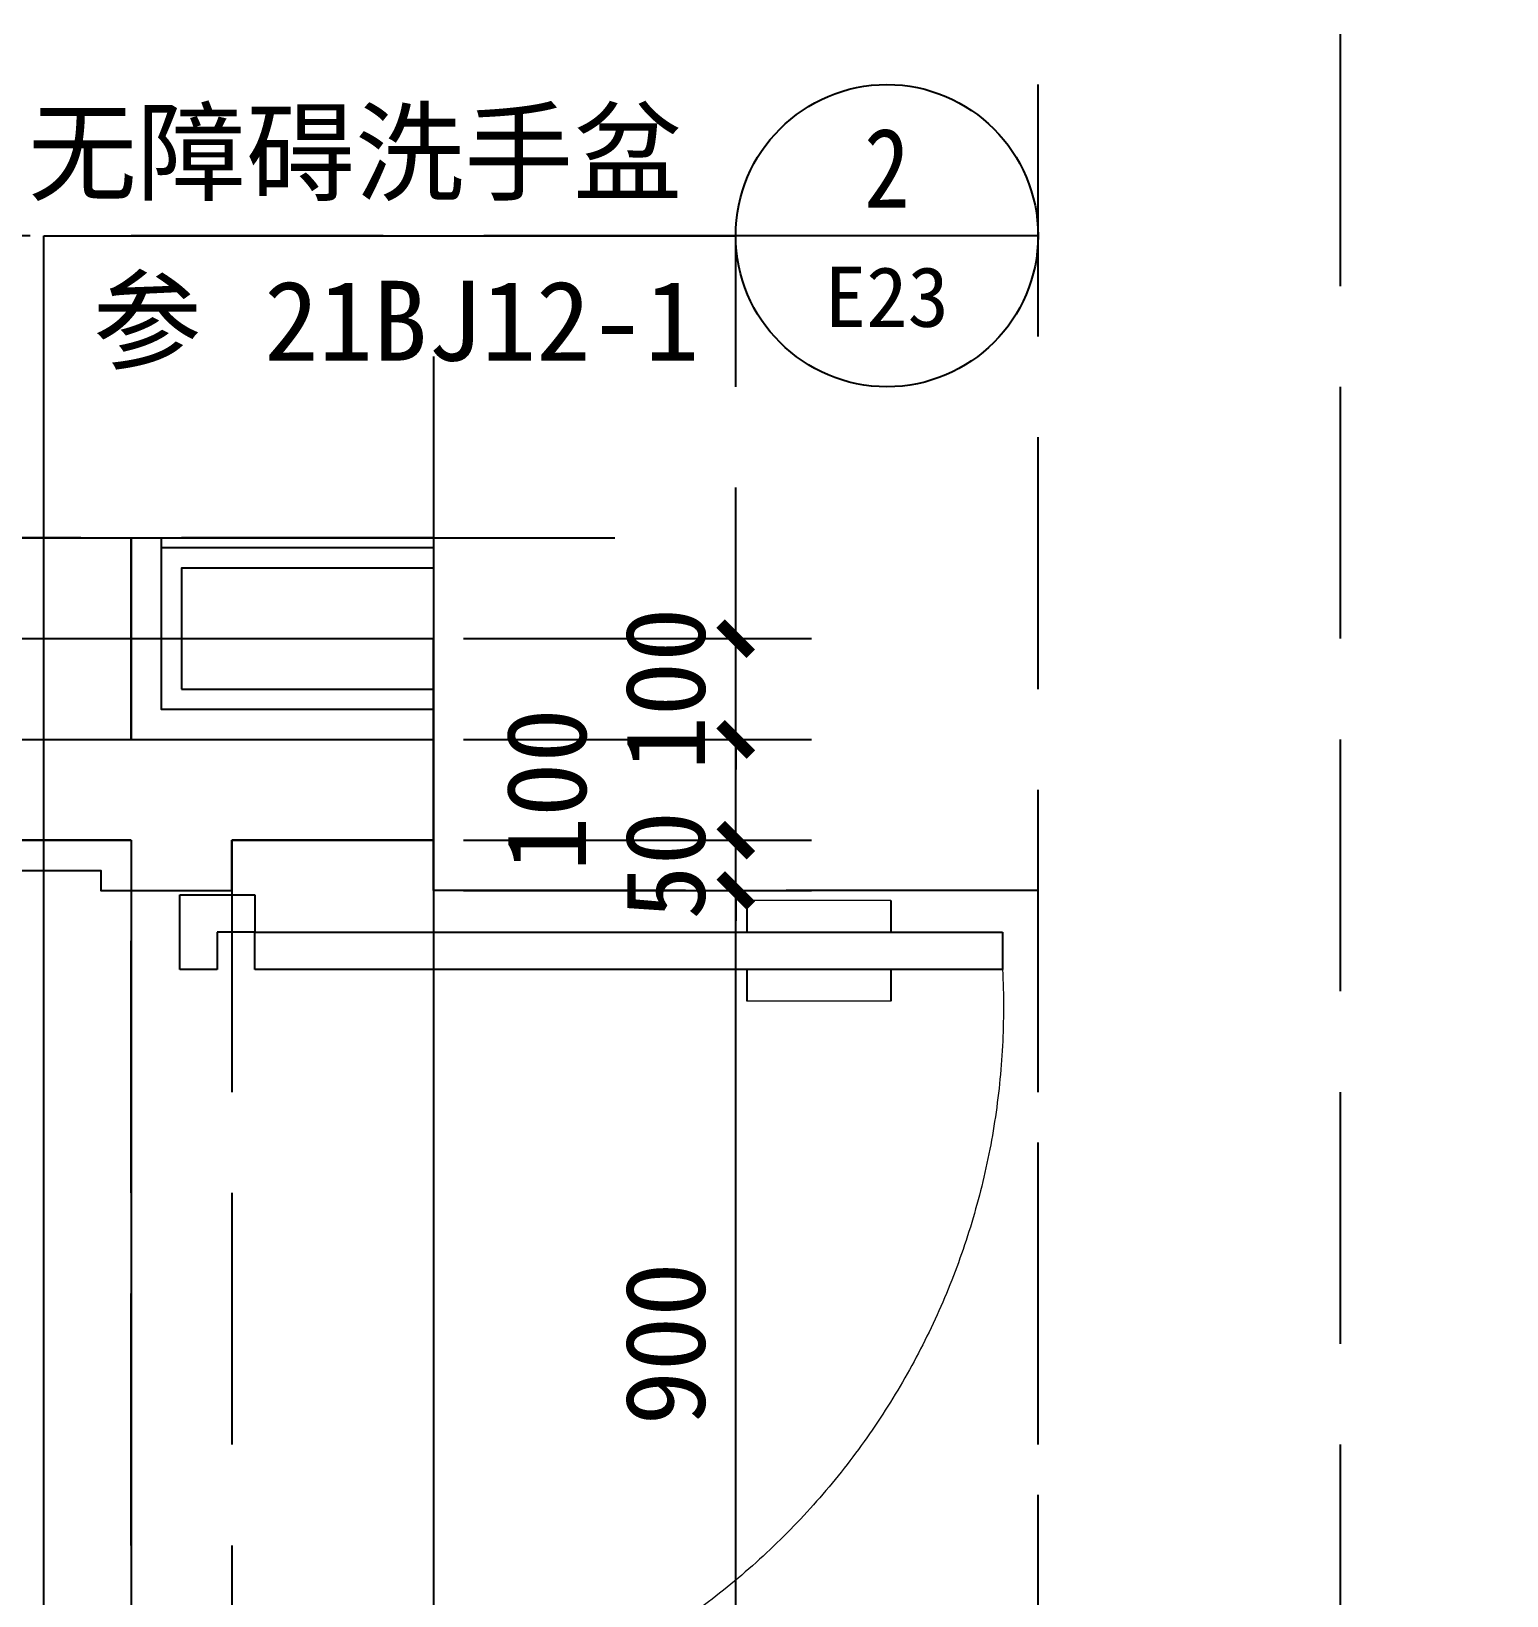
# Model space of a CAD drawing. Header units: millimetres. Extents: x -15 to 66915, y -15 to 18798.
# Drawn here: x 56982 to 58446, y 4972 to 6525 of the extents above; entities that cross this region are included whole.
import ezdxf
from ezdxf.enums import TextEntityAlignment as Align
from ezdxf.xclip import XClip

# ---------------------------------------------------------------- set-up
doc = ezdxf.new("R2010")
doc.units = ezdxf.units.MM
doc.header["$LTSCALE"] = 1000
doc.header["$XCLIPFRAME"] = 2
for name, pattern in [('3#-轴线$0$DOTE', [2.4200000000000004, 2, -0.2, 0.02, -0.2]), ('5#-轴线$0$DOTE', [2.4200000000000004, 2, -0.2, 0.02, -0.2]), ('DASH', [0.35, 0.25, -0.1])]:
    doc.linetypes.add(name, pattern=pattern)
doc.layers.get('Defpoints').update_dxf_attribs({"color": 4, "linetype": 'DASH'})
for name, color, linetype in [('125-WC-2x1.6+2.65x1.6$0$A-FLOR-SPCL', 225, 'Continuous'), ('125-WC-2x1.6+2.65x1.6$0$FF-FIXT', 31, 'Continuous'), ('125-WC-2x1.6+2.65x1.6$0$FF-洁具及配件', 31, 'Continuous'), ('125-墙体-无障碍$0$A-DOOR', 51, 'Continuous'), ('125-墙体-无障碍$0$A-FLOR-SPCL', 225, 'Continuous'), ('125-墙体-无障碍$0$A-WALL-BLOK', 131, 'Continuous'), ('3#-轴线$0$A-ANNO-DOTE', 10, '3#-轴线$0$DOTE'), ('5#-轴线$0$A-ANNO-DOTE', 10, '5#-轴线$0$DOTE'), ('厨卫大样-无障碍$0$A-ANNO-DIM-SYMB', 3, 'Continuous'), ('厨卫大样-无障碍$0$A-ANNO-IDEN', 3, 'Continuous'), ('厨卫大样-无障碍$0$A-ANNO-TEXT', 7, 'Continuous')]:
    doc.layers.add(name, color=color, linetype=linetype)
doc.styles.add('125-墙体-无障碍$0$单元-己庚辛$0$C_卫生间_1#$0$WC_4#$0$1F-2#core$0$1F-2#core$0$Standard', font='gbenor.shx', dxfattribs={"bigfont": 'gbcbig.shx'})
doc.styles.add('厨卫大样-无障碍$0$_TCH_DIM', font='')
doc.styles.add('厨卫大样-无障碍$0$_TCH_DIM_T3', font='')
doc.styles.add('厨卫大样-无障碍$0$_TCH_LABEL', font='')
doc.styles.get('厨卫大样-无障碍$0$_TCH_DIM').set_extended_font_data('SimSun')
doc.styles.get('厨卫大样-无障碍$0$_TCH_DIM_T3').set_extended_font_data('SimSun')
doc.styles.get('厨卫大样-无障碍$0$_TCH_LABEL').set_extended_font_data('SimSun')
doc.dimstyles.new('厨卫大样-无障碍$0$_TCH_ARCH&&30', dxfattribs={"dimtxt": 79.30379746835443, "dimasz": 30, "dimexe": 75, "dimexo": 90, "dimgap": 30, "dimtad": 1, "dimdec": 0, "dimzin": 0, "dimdsep": 46, "dimtxsty": '厨卫大样-无障碍$0$_TCH_DIM_T3', "dimblk": '厨卫大样-无障碍$0$_ArchTick', "dimcen": 0.09, "dimclrt": 7, "dimazin": 2, "dimtfac": 1, "dimtdec": 0, "dimtix": 1, "dimtmove": 2, "dimatfit": 3, "dimfxl": 100, "dimtolj": 1, "dimtzin": 0, "dimarcsym": 0})

# ---------------------------------------------------------------- blocks, each defined once
blk = doc.blocks.new('3#-轴线')
at = {"layer": '3#-轴线$0$A-ANNO-DOTE'}
for points in [[(-3000, -3200), (45757.34661860857, -3199.999999999971)], [(-3000, -4800), (45757.34661860857, -4799.999999999971)]]:
    blk.add_lwpolyline(points, dxfattribs=at)
blk = doc.blocks.new('3#~5#楼$0$bghtrb')
blk.add_blockref('3#-轴线', (-21700, 0))
blk = doc.blocks.new('3#~5#楼')
ref = blk.add_blockref('3#~5#楼$0$bghtrb', (50041.09149537337, 9822.229874614264), dxfattribs=dict(xscale=-1))
XClip(ref).set_block_clipping_path([(-1199.9999999999927, -7199.999999999998), (3050, -2800)])
ref = blk.add_blockref('3#~5#楼$0$bghtrb', (60530.31511940414, 9622.229874614264), dxfattribs=dict(xscale=-1))
XClip(ref).set_block_clipping_path([(16250, -7000), (20600, -2800)])
blk = doc.blocks.new('125-墙体-无障碍$0$125-WZA')
at = {"layer": '125-墙体-无障碍$0$A-FLOR-SPCL'}
blk.add_lwpolyline([(2200, -5949.999999999753), (2169.999609332022, -5949.999999999753), (2169.999609332022, -7770.000000000131), (129.9999309190607, -7770.000000000131), (129.9999309190607, -5029.999999999935), (2169.999609332022, -5029.999999999935), (2169.999609332022, -5049.999999999753), (2200, -5049.999999999753)], dxfattribs=at)
at = {"layer": '125-墙体-无障碍$0$A-FLOR-SPCL', "style": '125-墙体-无障碍$0$单元-己庚辛$0$C_卫生间_1#$0$WC_4#$0$1F-2#core$0$1F-2#core$0$Standard', "width": 0.8, "flags": 9}
for tag, p in [('XSIZE', (2170.284814871251, -6319.846640572869, -0.0001910368608461027)), ('YSIZE', (2170.284814871251, -6319.870400572865, -0.0001910368608461027))]:
    blk.add_attdef(tag, p, '', height=0.3563999999314547, rotation=90, dxfattribs=at)
blk = doc.blocks.new('125-WC-2x1.6+2.65x1.6$0$A$C569A68CE')
at = {"layer": '125-WC-2x1.6+2.65x1.6$0$A-FLOR-SPCL'}
for p, q in [((-17.18311029067263, -195.2410012808396), (-16.10071796295233, -195.2410012808396)), ((14.02850184869021, -195.2410012808396), (15.11089318466838, -195.2410012808396))]:
    blk.add_line(p, q, dxfattribs=at)
for points in [[(20.60178870195523, 14.29259878385346), (16.62057796493173, 19.49879744008649), (11.4143793086987, 23.48000817710999), (5.395405288203619, 25.92840438883286), (-1.036104277707636, 26.84719146962743), (-7.467613843735307, 25.92840438883286), (-13.48658786423039, 23.48000817710999), (-18.69278652046341, 19.49879743997008), (-22.67399725748692, 14.29259878385346), (-25.12239346920978, 8.2736247634748), (-26.04118055000436, 1.842115197447129), (-25.12239346909337, -4.589394368696958), (-22.67399725748692, -10.60836838919204), (-18.692786520347, -15.81456704542506), (-13.4865878643468, -19.79577778233215), (-7.552502534235828, -22.20964300131891), (-6.708781380322762, -22.67837697581854), (-5.989671511226334, -23.21770937752444), (-5.36823367793113, -24.0167008775752), (-5.036104277707636, -24.76399202784523), (-5.036104277707636, -25.65788480266929), (-5.036104277707636, -76.18282261316199), (-4.927141166757792, -77.27245372277685), (-4.57324111298658, -78.21618719957769), (-3.880013169255108, -79.0249531341251), (-2.978770320070907, -79.70088527072221), (-2.053287241025828, -80.0479414255824), (-1.036104277591221, -80.16096175473649), (-0.01892131450586021, -80.04794142546598), (0.9065617647720501, -79.70088527072221), (1.807804613839835, -79.02495313400868), (2.501032557454892, -78.21618719957769), (2.85493261134252, -77.27245372277685), (2.963895722292364, -76.18282261316199), (2.963895722292364, -25.65788480266929), (2.963895722292364, -24.76399202784523), (3.296025122399442, -24.01670087745879), (3.917462955694646, -23.21770937752444), (4.636572824674658, -22.67837697581854), (5.480293978587724, -22.20964300143532), (11.41437930893153, -19.79577778233215), (16.62057796493173, -15.81456704519223), (20.60178870195523, -10.60836838919204), (23.05018491367809, -4.589394368580543), (23.96897199458908, 1.842115197330713), (23.05018491367809, 8.2736247634748)], [(20.1638957222458, 14.04211519728415), (16.26389572222251, 19.14211519737728), (11.1638957222458, 23.04211519740056), (5.263895722106099, 25.44211519742385), (-1.036104277707636, 26.34211519733071), (-7.336104277637787, 25.44211519742385), (-13.23610427777749, 23.04211519740056), (-18.33610427787062, 19.14211519737728), (-22.23610427777749, 14.04211519740056), (-24.63610427768435, 8.14211519737728), (-25.53610427770764, 1.842115197447129), (-24.63610427768435, -4.457884802599438), (-22.23610427777749, -10.35788480273914), (-18.3361042777542, -15.45788480271585), (-13.23610427777749, -19.35788480262272), (-7.336104277754202, -21.75788480252959), (-6.436104277730919, -22.25788480276242), (-5.636104277800769, -22.85788480262272), (-4.936104277730919, -23.757884802646), (-4.536104277707636, -24.65788480266929), (-4.536104277707636, -25.65788480266929), (-4.536104277707636, -76.15788480266929), (-4.436104277730919, -77.15788480266929), (-4.136104277800769, -77.95788480259944), (-3.536104277824052, -78.65788480266929), (-2.73610427766107, -79.257884802646), (-1.936104277847335, -79.55788480269257), (-1.036104277591221, -79.65788480255287), (-0.1361042776843533, -79.55788480257615), (0.6638957222457975, -79.25788480252959), (1.463895722408779, -78.65788480255287), (2.063895722269081, -77.95788480259944), (2.363895722199231, -77.15788480266929), (2.463895722292364, -76.15788480266929), (2.463895722292364, -25.65788480266929), (2.463895722292364, -24.65788480266929), (2.863895722199231, -23.757884802646), (3.563895722269081, -22.85788480262272), (4.363895722082816, -22.25788480276242), (5.263895722222514, -21.75788480276242), (11.16389572247863, -19.35788480262272), (16.26389572233893, -15.45788480259944), (20.1638957222458, -10.35788480273914), (22.56389572226908, -4.457884802599438), (23.46389572229236, 1.842115197330713), (22.56389572226908, 8.142115197493695)], [(15.96389572229236, -16.31673581909854), (14.96389572229236, -17.08144170138985), (14.96389572229236, -190.1578848026693), (14.41869572224095, -194.2989848026773), (12.82029572222382, -198.1578848025529), (10.27759572223295, -201.471594802686), (6.963895722292364, -204.0142948026769), (3.104995722300373, -205.6126948025776), (-1.036104277824052, -206.1578848026693), (-5.177204277482815, -205.612694802694), (-9.036104277824052, -204.0142948026769), (-12.34980427776463, -201.471594802686), (-14.89250427763909, -198.1578848025529), (-16.49091427773237, -194.2989848026773), (-17.03610427770764, -190.1578848025529), (-17.03610427770764, -17.08144170150626), (-18.03610427770764, -16.31673581921495), (-18.03610427770764, -190.2234287234023), (-17.46517484355718, -194.5600377588999), (-15.7660024598008, -198.662199476501), (-13.06301309110131, -202.1848025764339), (-9.540418744436465, -204.8877933858894), (-5.438256118213758, -206.5869555153186), (-1.036104277707636, -207.1665138843236), (3.366047562798485, -206.5869555152021), (7.468210188555531, -204.8877933860058), (10.99080453545321, -202.1848025764339), (13.69379458925687, -198.6621985840611), (15.39295597281307, -194.5600377590163), (15.96389572229236, -190.2234299153788)], [(14.96389572229236, -17.08144170138985), (11.41437930893153, -19.79577778233215), (5.480293978354894, -22.20964300166816), (4.636572824674658, -22.67837697581854), (3.917462955694646, -23.21770937752444), (3.296025122399442, -24.01670087745879), (2.963895722292364, -24.76399202796165), (2.963895722292364, -25.65788480266929), (2.963895722292364, -76.18282261316199), (2.794836375745945, -77.87341607839335), (1.807804613839835, -79.0249531341251), (0.5242970144608989, -79.98758383339737), (-1.588289315346628, -80.22231564787216), (-2.978770320187323, -79.70088527072221), (-3.880013169255108, -79.0249531341251), (-4.867044931277633, -77.87341607816052), (-5.036104277707636, -76.1828226132784), (-5.036104277707636, -25.65788480266929), (-5.036104277707636, -24.76399202784523), (-5.36823367793113, -24.0167008775752), (-5.989671511226334, -23.21770937752444), (-6.708781380555592, -22.67837697570212), (-7.552502534119412, -22.20964300143532), (-13.48658786411397, -19.79577778244857), (-17.03610427770764, -17.08144170150626), (-17.03610427770764, -190.1578848025529), (-16.49091427773237, -194.2989848026773), (-14.89250427775551, -198.1578848025529), (-12.34980427788105, -201.4715948025696), (-9.036104277940467, -204.0142948025605), (-5.177204277482815, -205.612694802694), (-1.036104277591221, -206.1578848026693), (3.104995722183958, -205.6126948025776), (6.963895722175948, -204.0142948026769), (10.27759572223295, -201.471594802686), (12.82029572222382, -198.1578848025529), (14.41869572224095, -194.2989848026773), (14.96389572229236, -190.1578848026693)]]:
    blk.add_lwpolyline(points, close=True, dxfattribs=at)
blk.add_lwpolyline([(-13.53510427777655, -71.52623002824839), (-13.52610427781474, -71.34923002822325), (-13.4971042778343, -71.1732300282456), (-13.44910427776631, -70.99723002826795), (-13.38210427784361, -70.82223002822138), (-13.29510427778587, -70.64823002822232), (-13.19010427780449, -70.47523002827074), (-13.06610427785199, -70.30423002829775), (-12.92410427785944, -70.13523002830334), (-12.76310427777935, -69.96823002828751), (-12.58410427777562, -69.80423002829775), (-12.17310427781194, -69.48323002830148), (-11.69310427783057, -69.1742300282931), (-11.14810427778866, -68.88123002822977), (-10.54110427782871, -68.60323002829682), (-9.874104277812876, -68.34423002821859), (-9.154104277840815, -68.1042300282279), (-7.567104277783073, -67.68923002819065), (-5.819104277878068, -67.36823002819438), (-3.954104277770966, -67.1502300282009), (-2.016104277805425, -67.04023002821486), (-0.05510427779518068, -67.04023002821486), (1.88289572217036, -67.1502300282009), (3.747895722161047, -67.36823002819438), (5.495895722182468, -67.68923002819065), (7.082895722123794, -68.1042300282279), (7.80289572221227, -68.34423002821859), (8.469895722228102, -68.60323002829682), (9.076895722188056, -68.88123002822977), (9.622895722161047, -69.1742300282931), (10.10189572221134, -69.48323002830148), (10.51289572217502, -69.80423002829775), (10.69189572217874, -69.96823002828751), (10.85289572214242, -70.13523002830334), (10.99489572213497, -70.30423002829775), (11.11889572220389, -70.47523002827074), (11.22389572218526, -70.64823002822232), (11.31089572212659, -70.82223002822138), (11.3778957221657, -70.99723002826795), (11.42589572223369, -71.1732300282456), (11.45489572221413, -71.34923002822325), (11.46489572222345, -71.52623002824839), (11.45489572221413, -71.70223002822604), (11.42589572223369, -71.87923002825119), (11.3778957221657, -72.05523002822883), (11.31089572212659, -72.2302300282754), (11.22389572218526, -72.40423002827447), (11.11889572220389, -72.57623002829496), (10.99489572213497, -72.74723002826795), (10.85289572214242, -72.91623002826236), (10.69189572217874, -73.0832300282782), (10.51289572217502, -73.24823002819903), (10.10189572221134, -73.5692300281953), (9.622895722161047, -73.8772300282726), (9.076895722188056, -74.17123002826702), (8.469895722228102, -74.44823002826888), (7.80289572221227, -74.7082300282782), (7.082895722123794, -74.94723002822138), (5.495895722182468, -75.36323002830613), (3.747895722161047, -75.68323002825491), (1.88289572217036, -75.90123002824839), (-0.05510427779518068, -76.01223002828192), (-2.016104277805425, -76.01223002828192), (-3.954104277770966, -75.90123002824839), (-5.819104277878068, -75.68323002825491), (-7.567104277783073, -75.36323002830613), (-9.154104277840815, -74.94723002822138), (-9.874104277812876, -74.7082300282782), (-10.54110427782871, -74.44823002826888), (-11.14810427778866, -74.17123002826702), (-11.69310427783057, -73.8772300282726), (-12.17310427781194, -73.5692300281953), (-12.58410427777562, -73.24823002819903), (-12.76310427777935, -73.0832300282782), (-12.92410427785944, -72.91623002826236), (-13.06610427785199, -72.74723002826795), (-13.19010427780449, -72.57623002829496), (-13.29510427778587, -72.40423002827447), (-13.38210427784361, -72.2302300282754), (-13.44910427776631, -72.05523002822883), (-13.4971042778343, -71.87923002825119), (-13.52610427781474, -71.70223002822604), (-13.53510427777655, -71.52623002824839)], dxfattribs=at)
blk = doc.blocks.new('125-WC-2x1.6+2.65x1.6$0$A$C05716B03')
at = {"layer": '125-WC-2x1.6+2.65x1.6$0$A-FLOR-SPCL'}
for points in [[(-99.99937008204142, 399.9999510969501), (499.9998061575534, 399.9999510969574), (499.9998061575534, -4.890304990112782e-05), (-99.99937008204142, -4.890304990112782e-05)], [(474.9998061575498, 24.9999510969501), (-74.99937008204506, 24.99995109695737), (-74.99937008204506, 374.9999510969574), (474.9998061575498, 374.9999510969501)]]:
    blk.add_lwpolyline(points, close=True, dxfattribs=at)
for radius in [35.99999999999999, 23]:
    blk.add_circle((200.0002180377523, 192.2103932353202), radius, dxfattribs=at)
blk = doc.blocks.new('125-WC-2x1.6+2.65x1.6$0$A$C4A066A6E')
at = {"layer": '125-WC-2x1.6+2.65x1.6$0$FF-FIXT', "color": 8}
blk.add_blockref('125-WC-2x1.6+2.65x1.6$0$A$C569A68CE', (6.984919309616089e-10, 456.4875890205149), dxfattribs=at)
at = {"layer": '125-WC-2x1.6+2.65x1.6$0$FF-洁具及配件', "color": 8, "ltscale": 0.01, "xscale": -1}
blk.add_blockref('125-WC-2x1.6+2.65x1.6$0$A$C05716B03', (200.0002180377487, 4.890304990112782e-05), dxfattribs=at)
blk = doc.blocks.new('125-WC-2x1.6+2.65x1.6')
at = {"layer": '125-WC-2x1.6+2.65x1.6$0$A-FLOR-SPCL'}
blk.add_line((3320, -970), (2129.999373392318, -970), dxfattribs=at)
blk.add_lwpolyline([(2100, -950), (2130, -950), (2130, -1570), (3320, -1570), (3320, -970), (3450, -970), (3450, -1000.437003670457)], dxfattribs=at)
for points in [[(2130, -1570), (3320, -1570), (3320, -1410), (2130, -1410)], [(2150, -1550), (3300, -1550), (3300, -1430), (2150, -1430)]]:
    blk.add_lwpolyline(points, close=True, dxfattribs=at)
at = {"layer": '125-WC-2x1.6+2.65x1.6$0$A-FLOR-SPCL', "rotation": 180}
blk.add_blockref('125-WC-2x1.6+2.65x1.6$0$A$C4A066A6E', (2723.963895722991, -1086.665219509858), dxfattribs=at)
blk = doc.blocks.new('125-墙体-无障碍$0$$DorLib2D$00000009')
for p, q in [((0.4128784780300046, 0.9052619659617922), (0.4128784780300046, 0.08070055595349494)), ((0.4541065485304194, 0.9052619659617922), (0.4128784780300046, 0.9052619659617922)), ((0.4541065485304194, 0.08070055595349494), (0.4541065485304194, 0.9052619659617922)), ((0.4128784780300046, 0.7821568824082695), (0.3780038555081039, 0.7821568824082694)), ((0.4889811710523202, 0.7821568824082694), (0.4541065485304194, 0.7821568824082695)), ((0.4128784780300046, 0.6235084014994399), (0.3780038555081039, 0.6235084014994398)), ((0.4889811710523202, 0.6235084014994398), (0.4541065485304194, 0.6235084014994399)), ((-0.4941390729791224, 0.08070055595349494), (-0.4529110024787076, 0.08070055595349494)), ((-0.4941390729791224, -0.001755585047334795), (-0.4941390729791224, 0.08070055595349494)), ((-0.4529110024787076, 0.08070055595349494), (-0.4529110024787076, 0.03947248545308008)), ((0.4128784780300046, 0.08070055595349494), (0.4541065485304194, 0.08070055595349494)), ((0.4953346190308343, 0.08070055595349494), (0.4541065485304194, 0.08070055595349494)), ((0.4541065485304194, 0.08070055595349494), (0.4541065485304194, 0.03947248545308008)), ((0.4953346190308343, -0.001755585047334795), (0.4953346190308343, 0.08070055595349494)), ((-0.4529110024787076, 0.03947248545308008), (-0.4116829319782927, 0.03947248545308008)), ((-0.4116829319782927, 0.03947248545308008), (-0.4116829319782927, -0.001755585047334795)), ((0.4541065485304194, 0.03947248545308008), (0.4128784780300046, 0.03947248545308008)), ((0.4128784780300046, 0.03947248545308008), (0.4128784780300046, -0.001755585047334795)), ((-0.4941390729791224, -0.001755585047334795), (-0.4941390729791224, -0.001755585047334795)), ((-0.4116829319782927, -0.001755585047334795), (-0.4941390729791224, -0.001755585047334795)), ((0.4128784780300046, -0.001755585047334795), (0.4953346190308343, -0.001755585047334795)), ((0.4953346190308343, -0.001755585047334795), (0.4953346190308343, -0.001755585047334795))]:
    blk.add_line(p, q)
at = {"lineweight": 13}
for p, q in [((0.3780038555081039, 0.7821568824082694), (0.3780038555081039, 0.6235084014994398)), ((0.4889811710523202, 0.7821568824082694), (0.4889811710523202, 0.6235084014994398))]:
    blk.add_line(p, q, dxfattribs=at)
blk.add_arc((0.3716497624938499, 0.08173193500353383), 0.8245614100082972, 87.13397114007623, 180.0716668053313, dxfattribs=at)
blk = doc.blocks.new('125-墙体-无障碍')
at = {"layer": '125-墙体-无障碍$0$A-DOOR'}
blk.add_line((2200, -5049.999999999753), (2200, -5949.999999999753), dxfattribs=at)
at = {"layer": '125-墙体-无障碍$0$A-WALL-BLOK'}
for p, q in [((2200, -4900), (2200, -4250)), ((2200, -4900), (2250, -4900)), ((2250, -4900), (3450, -4900)), ((100, -5000.000000000031), (2150.000000000001, -5000)), ((2150, -5000), (2200, -5000)), ((2200, -5000), (2200, -5049.999999999753)), ((2300, -5049.999999999754), (2300, -5000.000000000001)), ((2300, -5000.000000000001), (3550, -5000)), ((2200, -5049.999999999753), (2300, -5049.999999999754))]:
    blk.add_line(p, q, dxfattribs=at)
at = {"layer": 'Defpoints'}
for points in [[(3550.000000000029, -11000), (10350, -11000), (10350, -7350), (8999.999999975174, -7350.062107065103), (9000.00000000003, -6450), (4150.000000000029, -6449.999999999996), (4149.999999999971, -3675), (6500.000000000044, -3675), (6499.999999999956, -5375.00063417375), (7650.000000000116, -5374.99936582625), (7650.000000000058, -3300), (3300.000000000073, -3300), (3300.000000000073, -100), (99.99999999992724, -100.0000000000036), (100.0036948322522, -3099.999782204632), (99.99993091906072, -4900.000000000029), (3550, -4900.000000000029)], [(2199.999999999633, -4900.000000003965), (3449.999999999633, -4900.000000003965), (3449.999999999633, -3300.000000003965), (2199.999999999633, -3300.000000003965)], [(100, -7800.000000000135), (2200, -7800.000000000135), (2200, -4999.999999999989), (100, -4999.999999999989)], [(2300.000000000051, -6700.000000000098), (3349.999999999905, -6700.000000000095), (3349.999999999985, -6450.000000000007), (3550.000000000022, -6450), (3549.999999999971, -5000.000000000004), (2300.000000000051, -5000.000000000004)]]:
    blk.add_lwpolyline(points, close=True, dxfattribs=at)
blk.add_blockref('125-墙体-无障碍$0$125-WZA', (0, 0))
ref = blk.add_blockref('125-WC-2x1.6+2.65x1.6', (100, -3300))
XClip(ref).set_block_clipping_path([(0, -1600), (3349.999999999971, 0)])
at = {"layer": '125-墙体-无障碍$0$A-DOOR', "xscale": -900, "yscale": 900, "zscale": 100, "rotation": 270}
blk.add_blockref('125-墙体-无障碍$0$$DorLib2D$00000009', (2250, -5499.999999999753), dxfattribs=at)
blk = doc.blocks.new('5#-轴线')
at = {"layer": '5#-轴线$0$A-ANNO-DOTE'}
blk.add_lwpolyline([(-6700, -4800), (24100, -4800)], dxfattribs=at)
blk = doc.blocks.new('厨卫大样-无障碍$0$_ArchTick')
at = {"color": 0, "linetype": 'ByBlock', "const_width": 0.4}
blk.add_lwpolyline([(-0.5, -0.5), (0.5, 0.5)], dxfattribs=at)
blk = doc.blocks.new('*D1299')
at = {"layer": 'Defpoints', "color": 0, "transparency": 16777216}
for p in [(57321.09149537339, 5672.229874614649), (57681.09149537339, 5672.229874614649), (57321.09149537339, 4772.229874614648)]:
    blk.add_point(p, dxfattribs=at)
at = {"layer": '厨卫大样-无障碍$0$A-ANNO-IDEN', "color": 0, "lineweight": -2, "transparency": 16777216}
for p, q in [((57411.09149537339, 5672.229874614649), (57756.09149537339, 5672.229874614649)), ((57681.09149537339, 4772.229874614648), (57681.09149537339, 5672.229874614649)), ((57411.09149537339, 4772.229874614648), (57756.09149537339, 4772.229874614648))]:
    blk.add_line(p, q, dxfattribs=at)
at = {"layer": '厨卫大样-无障碍$0$A-ANNO-IDEN', "color": 0, "lineweight": -2, "transparency": 16777216, "xscale": 30, "yscale": 30, "zscale": 30}
for p, rotation in [((57681.09149537339, 5672.229874614649), 90), ((57681.09149537339, 4772.229874614648), 270)]:
    blk.add_blockref('厨卫大样-无障碍$0$_ArchTick', p, dxfattribs=dict(at, rotation=rotation))
at = {"layer": '厨卫大样-无障碍$0$A-ANNO-IDEN', "color": 7, "transparency": 16777216, "insert": (57611.4395966392, 5222.229874614632), "char_height": 79.30379746835443, "attachment_point": 5, "rotation": 90, "style": '厨卫大样-无障碍$0$_TCH_DIM_T3'}
blk.add_mtext('\\A1;900', dxfattribs=at)
blk = doc.blocks.new('*D1300')
at = {"layer": 'Defpoints', "color": 0, "transparency": 16777216}
for p in [(57321.09149537339, 5722.229874614368), (57681.09149537339, 5722.229874614368), (57321.09149537339, 5672.229874614649)]:
    blk.add_point(p, dxfattribs=at)
at = {"layer": '厨卫大样-无障碍$0$A-ANNO-IDEN', "color": 0, "lineweight": -2, "transparency": 16777216}
for p, q in [((57681.09149537339, 5722.229874614368), (57681.09149537339, 5752.229874614368)), ((57411.09149537339, 5722.229874614368), (57756.09149537339, 5722.229874614368)), ((57681.09149537339, 5672.229874614649), (57681.09149537339, 5722.229874614368)), ((57411.09149537339, 5672.229874614649), (57756.09149537339, 5672.229874614649)), ((57681.09149537339, 5672.229874614649), (57681.09149537339, 5642.229874614649))]:
    blk.add_line(p, q, dxfattribs=at)
at = {"layer": '厨卫大样-无障碍$0$A-ANNO-IDEN', "color": 0, "lineweight": -2, "transparency": 16777216, "xscale": 30, "yscale": 30, "zscale": 30}
for p, rotation in [((57681.09149537339, 5722.229874614368), 270), ((57681.09149537339, 5672.229874614649), 90)]:
    blk.add_blockref('厨卫大样-无障碍$0$_ArchTick', p, dxfattribs=dict(at, rotation=rotation))
at = {"layer": '厨卫大样-无障碍$0$A-ANNO-IDEN', "color": 7, "transparency": 16777216, "insert": (57611.4395966392, 5697.229874614492), "char_height": 79.30379746835443, "attachment_point": 5, "rotation": 90, "style": '厨卫大样-无障碍$0$_TCH_DIM_T3'}
blk.add_mtext('\\A1;50', dxfattribs=at)
blk = doc.blocks.new('*D1301')
at = {"layer": 'Defpoints', "color": 0, "transparency": 16777216}
for p in [(57321.09149537339, 5822.229874614372), (57681.09149537339, 5822.229874614372), (57321.09149537339, 5722.229874614368)]:
    blk.add_point(p, dxfattribs=at)
at = {"layer": '厨卫大样-无障碍$0$A-ANNO-IDEN', "color": 0, "lineweight": -2, "transparency": 16777216}
for p, q in [((57411.09149537339, 5822.229874614372), (57756.09149537339, 5822.229874614372)), ((57681.09149537339, 5722.229874614368), (57681.09149537339, 5822.229874614372)), ((57411.09149537339, 5722.229874614368), (57756.09149537339, 5722.229874614368))]:
    blk.add_line(p, q, dxfattribs=at)
at = {"layer": '厨卫大样-无障碍$0$A-ANNO-IDEN', "color": 0, "lineweight": -2, "transparency": 16777216, "xscale": 30, "yscale": 30, "zscale": 30}
for p, rotation in [((57681.09149537339, 5822.229874614372), 90), ((57681.09149537339, 5722.229874614368), 270)]:
    blk.add_blockref('厨卫大样-无障碍$0$_ArchTick', p, dxfattribs=dict(at, rotation=rotation))
at = {"layer": '厨卫大样-无障碍$0$A-ANNO-IDEN', "color": 7, "transparency": 16777216, "insert": (57493.59149537336, 5772.229874614368), "char_height": 79.30379746835443, "attachment_point": 5, "rotation": 90, "style": '厨卫大样-无障碍$0$_TCH_DIM_T3'}
blk.add_mtext('\\A1;100', dxfattribs=at)
blk = doc.blocks.new('*D1302')
at = {"layer": 'Defpoints', "color": 0, "transparency": 16777216}
for p in [(57321.09149537339, 5922.229874614404), (57681.09149537339, 5922.229874614404), (57321.09149537339, 5822.229874614372)]:
    blk.add_point(p, dxfattribs=at)
at = {"layer": '厨卫大样-无障碍$0$A-ANNO-IDEN', "color": 0, "lineweight": -2, "transparency": 16777216}
for p, q in [((57681.09149537339, 5922.229874614404), (57681.09149537339, 5952.229874614404)), ((57411.09149537339, 5922.229874614404), (57756.09149537339, 5922.229874614404)), ((57681.09149537339, 5822.229874614372), (57681.09149537339, 5922.229874614404)), ((57411.09149537339, 5822.229874614372), (57756.09149537339, 5822.229874614372)), ((57681.09149537339, 5822.229874614372), (57681.09149537339, 5792.229874614372))]:
    blk.add_line(p, q, dxfattribs=at)
at = {"layer": '厨卫大样-无障碍$0$A-ANNO-IDEN', "color": 0, "lineweight": -2, "transparency": 16777216, "xscale": 30, "yscale": 30, "zscale": 30}
for p, rotation in [((57681.09149537339, 5922.229874614404), 270), ((57681.09149537339, 5822.229874614372), 90)]:
    blk.add_blockref('厨卫大样-无障碍$0$_ArchTick', p, dxfattribs=dict(at, rotation=rotation))
at = {"layer": '厨卫大样-无障碍$0$A-ANNO-IDEN', "color": 7, "transparency": 16777216, "insert": (57611.4395966392, 5872.229874614371), "char_height": 79.30379746835443, "attachment_point": 5, "rotation": 90, "style": '厨卫大样-无障碍$0$_TCH_DIM_T3'}
blk.add_mtext('\\A1;100', dxfattribs=at)
blk = doc.blocks.new('厨卫大样-无障碍')
at = {"layer": '厨卫大样-无障碍$0$A-ANNO-IDEN', "color": 1}
for p in [(56994.35195118088, 6322.22987461441), (57981.09149537336, 6322.22987461441)]:
    blk.add_line(p, (57681.09149537336, 6322.22987461441), dxfattribs=at)
blk.add_circle((57831.09149537336, 6322.22987461441), 150, dxfattribs=at)
ref = blk.add_blockref('125-墙体-无障碍', (54881.09149537336, 10722.2298746144))
XClip(ref).set_block_clipping_path([(-800, -8100.000000000136), (2500, -8100.000000000136), (2499.999999999971, -5949.999999999754), (3100.0000000000146, -5949.999999999754), (3099.999999999978, -5049.999999999755), (2500, -5049.999999999755), (2500, -4699.999999999991), (-800, -4699.999999999991)])
at = {"layer": '厨卫大样-无障碍$0$A-ANNO-TEXT', "color": 7, "style": '厨卫大样-无障碍$0$_TCH_DIM'}
for s, p in [('无障碍洗手盆', (56978.83200170247, 6365.248861956182)), ('参', (57043.07250803159, 6198.134937905549)), ('21BJ12-1', (57213.19909031007, 6198.134937905549))]:
    blk.add_text(s, height=79.30379746835443, dxfattribs=at).set_placement(p)
at = {"layer": '厨卫大样-无障碍$0$A-ANNO-TEXT', "color": 7, "style": '厨卫大样-无障碍$0$_TCH_LABEL'}
for s, height, width, p, p2 in [('2', 79.18324799474067, 0.8002619219653067, (57808.43501690088, 6349.868205282132), (57853.74797384584, 6349.868205282132)), ('E23', 59.68457293346556, 0.9615922619047608, (57769.53112157627, 6231.704861595991), (57892.65186917045, 6231.704861595991))]:
    blk.add_text(s, height=height, dxfattribs=dict(at, width=width)).set_placement(p, p2, align=Align.FIT)
at = {"layer": 'Defpoints'}
for points in [[(53181.09149537336, 1722.229874614264), (58281.09149537336, 1722.229874614264), (58281.09149537336, 6922.22987461441), (53181.09149537336, 6922.22987461441)], [(53481.09149537336, 2022.229874614264), (57981.09149537336, 2022.229874614264), (57981.09149537336, 6622.22987461441), (53481.09149537336, 6622.22987461441)], [(53781.09149537336, 2322.229874614264), (57681.09149537336, 2322.229874614264), (57681.09149537336, 6322.22987461441), (53781.09149537336, 6322.22987461441)], [(54081.09149537336, 2622.229874614264), (57381.09149537336, 2622.229874614264), (57381.09149537333, 4772.229874614646), (57981.09149537337, 4772.229874614646), (57981.09149537334, 5672.229874614645), (57381.09149537336, 5672.229874614645), (57381.09149537336, 6022.22987461441), (54081.09149537336, 6022.22987461441)]]:
    blk.add_lwpolyline(points, close=True, dxfattribs=at)
at = {"layer": '厨卫大样-无障碍$0$A-ANNO-DIM-SYMB'}
for points in [[(57381.09149537336, 6202.22987461441), (57381.09149537336, 4355.979874614337), (57444.09149537336, 4333.049749855566), (57318.09149537336, 4310.832550286299), (57381.09149537336, 4288.479874614337), (57381.09149537336, 2442.229874614264)], [(53901.09149537336, 6022.22987461441), (55697.34149537336, 6022.22987461441), (55720.27162013213, 6085.22987461441), (55742.4888197014, 5959.22987461441), (55764.84149537336, 6022.22987461441), (57561.09149537336, 6022.22987461441)]]:
    blk.add_lwpolyline(points, dxfattribs=at)
at = {"layer": '厨卫大样-无障碍$0$A-ANNO-IDEN', "color": 1}
blk.add_line((56994.35195118088, 4452.229874614276), (56994.35195118088, 6322.22987461441), dxfattribs=at)
at = {"layer": 'Defpoints'}
ref = blk.add_blockref('5#-轴线', (54881.09149537336, 10722.2298746144), dxfattribs=at)
XClip(ref).set_block_clipping_path([(-800, -8100.000000000136), (2500, -8100.000000000136), (2499.999999999971, -5949.999999999754), (3100.0000000000146, -5949.999999999754), (3099.999999999978, -5049.999999999755), (2500, -5049.999999999755), (2500, -4699.999999999991), (-800, -4699.999999999991)])
at = {"layer": '厨卫大样-无障碍$0$A-ANNO-IDEN'}
for p1, p2, picture, middle in [((57321.09149537336, 5822.22987461437), (57321.09149537336, 5922.229874614402), '*D1302', (57611.4395966392, 5872.229874614371)), ((57321.09149537336, 5672.229874614647), (57321.09149537336, 5722.229874614366), '*D1300', (57611.4395966392, 5697.229874614492)), ((57321.09149537336, 4772.229874614646), (57321.09149537336, 5672.229874614647), '*D1299', (57611.4395966392, 5222.229874614632))]:
    dim = blk.add_aligned_dim(p1=p1, p2=p2, distance=-360.0000000000291, dimstyle='厨卫大样-无障碍$0$_TCH_ARCH&&30', dxfattribs=at)
    dim.commit()
    dim.dimension.update_dxf_attribs({"geometry": picture, "text_midpoint": middle})
dim = blk.add_linear_dim(base=(57681.09149537339, 5822.229874614372), p1=(57321.09149537336, 5722.229874614366), p2=(57321.09149537336, 5822.22987461437), angle=90, dimstyle='厨卫大样-无障碍$0$_TCH_ARCH&&30', dxfattribs=at)
dim.commit()
dim.dimension.update_dxf_attribs({"geometry": '*D1301', "text_midpoint": (57493.59149537336, 5772.229874614368), "dimtype": 161})

msp = doc.modelspace()

# ---------------------------------------------------------------- block references
msp.add_blockref('3#~5#楼', (0, 0))

# ---------------------------------------------------------------- next in the draw order: block references
msp.add_blockref('厨卫大样-无障碍', (0, 0))

doc.saveas('drawing.dxf')
